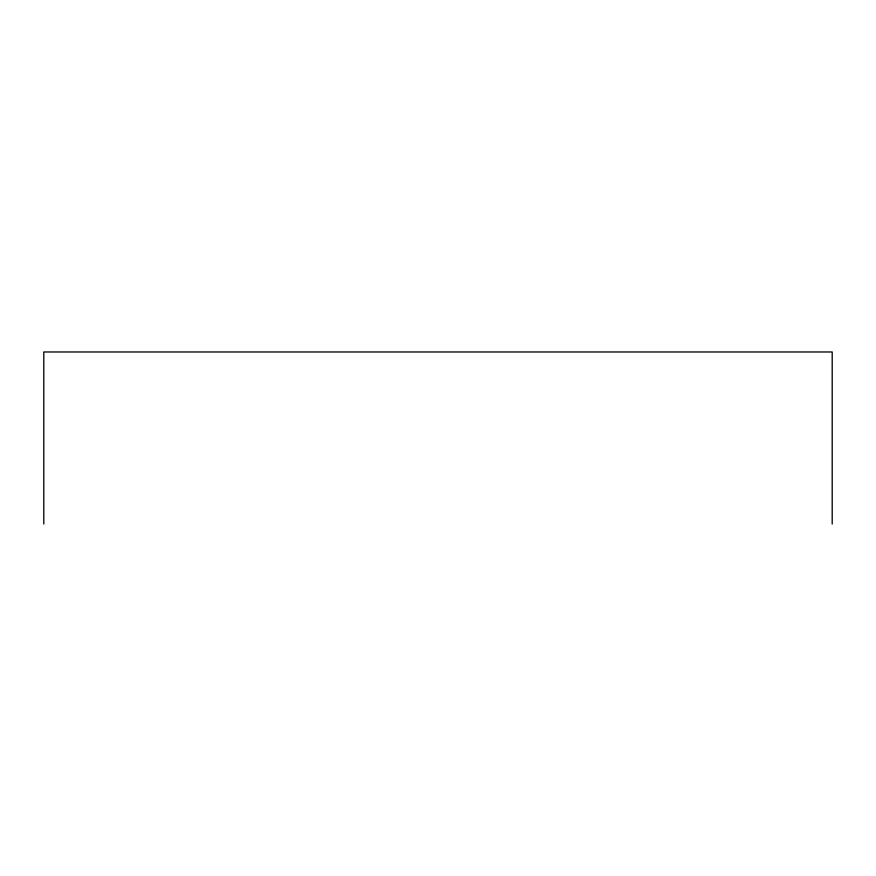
<?xml version="1.0" encoding="UTF-8"?>
<svg xmlns="http://www.w3.org/2000/svg" width="876" height="876" viewBox="0 0 876 876"><rect width="100%" height="100%" fill="white"/><g stroke="black" fill="none" stroke-linecap="round" stroke-linejoin="round"><path stroke-width="1.31" d="M832.2 524.023L832.2 351.977L43.8 351.977L43.8 524.023"/></g></svg>
